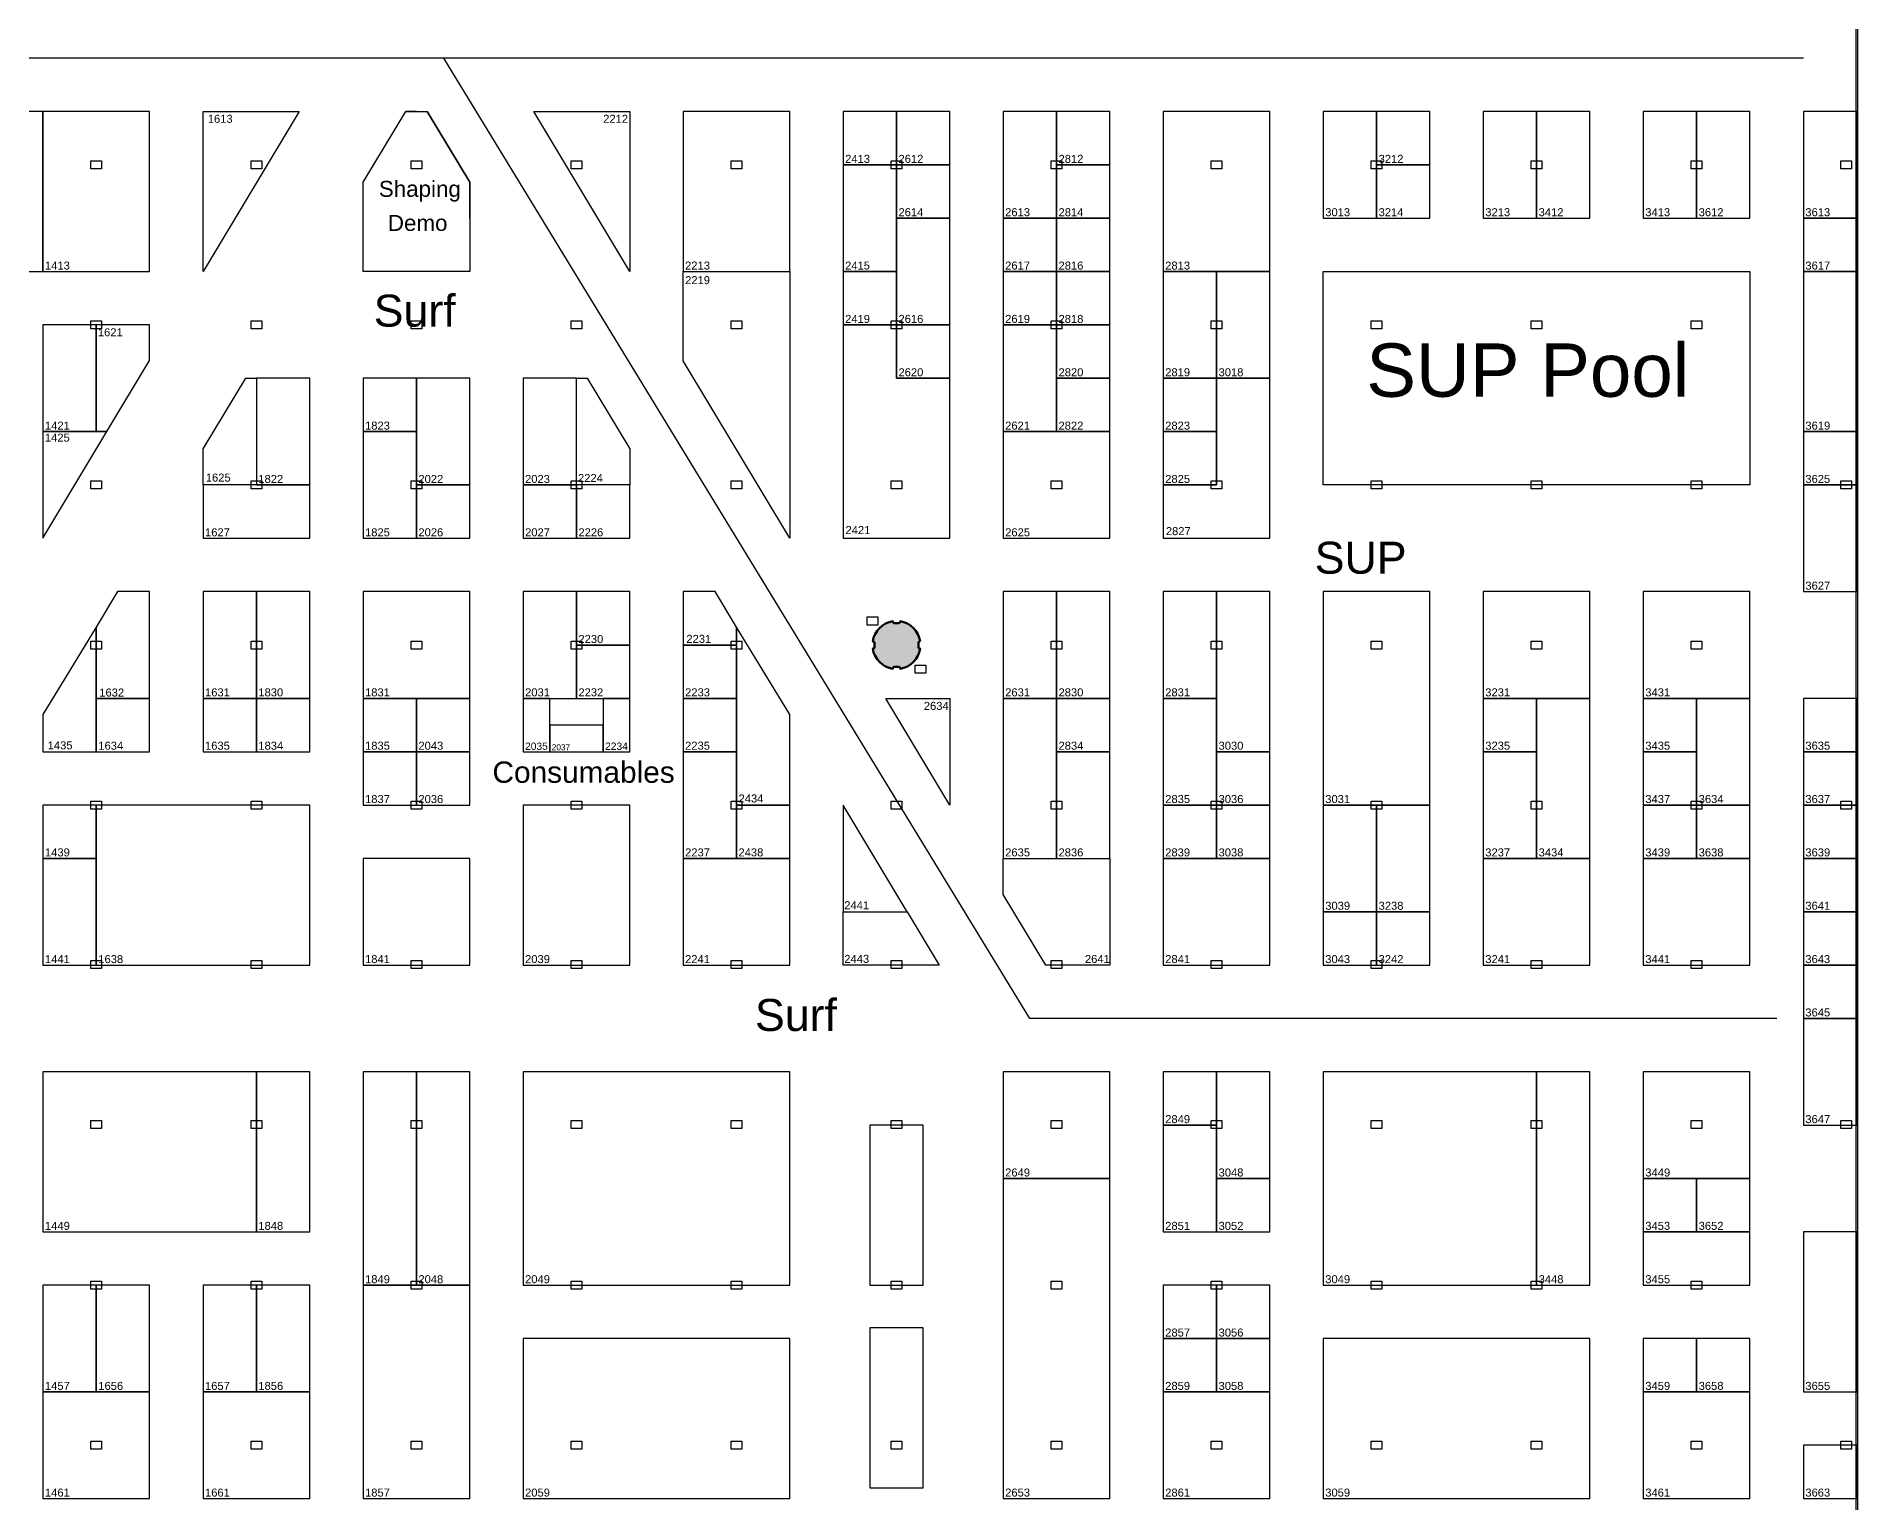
# Model space of a CAD drawing. Extents: x -2543 to 6312, y -522 to 14878.
# Drawn here: x 2145 to 6242, y 2151 to 5449 of the extents above; entities that cross this region are included whole.
import ezdxf

# ---------------------------------------------------------------- set-up
doc = ezdxf.new("R2010")
doc.units = 0
doc.header["$LTSCALE"] = 5000
for name, color, linetype in [('BoothNumber', 7, 'Continuous'), ('BoothOutLine', 7, 'Continuous'), ('DRAWINGLAYER', 7, 'Continuous'), ('show_xref', 7, 'Continuous')]:
    doc.layers.add(name, color=color, linetype=linetype)
doc.layers.add('OCCC Phase V$0$2020sc01$0$L01-west$0$S-CONC-COLS', color=7, linetype='Continuous', lineweight=50)
doc.layers.add('OCCC Phase V$0$2020sc01$0$L01-west$0$S-CONC-SHAD', color=253, linetype='Continuous', lineweight=20)
doc.styles.add('Arial&EBMS', font='Arial', dxfattribs={"height": 1})
doc.styles.add('Arial&EBMS&B', font='Arial', dxfattribs={"height": 1})

# ---------------------------------------------------------------- blocks, each defined once
blk = doc.blocks.new('OCCC Phase V$0$2020sc01$0$L01-west$0$c9')
at = {"layer": 'OCCC Phase V$0$2020sc01$0$L01-west$0$S-CONC-SHAD'}
h = blk.add_hatch(color=256, dxfattribs=at)
edge = h.paths.add_edge_path()
edge.add_arc((0, 0), 54, 8.5196, 81.4804)
edge.add_line((8, 53.4), (8, 51.4))
edge.add_line((8, 51.4), (6, 49.4))
edge.add_line((6, 49.4), (-6, 49.4))
edge.add_line((-6, 49.4), (-8, 51.4))
edge.add_line((-8, 51.4), (-8, 53.4))
edge.add_arc((0, 0), 54, 98.5196, 171.4804)
edge.add_line((-53.4, 8), (-51.4, 8))
edge.add_line((-51.4, 8), (-49.4, 6))
edge.add_line((-49.4, 6), (-49.4, -6))
edge.add_line((-49.4, -6), (-51.4, -8))
edge.add_line((-51.4, -8), (-53.4, -8))
edge.add_arc((0, 0), 54, 188.5196, 261.4804)
edge.add_line((-8, -53.4), (-8, -51.4))
edge.add_line((-8, -51.4), (-6, -49.4))
edge.add_line((-6, -49.4), (6, -49.4))
edge.add_line((6, -49.4), (8, -51.4))
edge.add_line((8, -51.4), (8, -53.4))
edge.add_arc((0, 0), 54, 278.5196, 351.4804)
edge.add_line((53.4, -8), (51.4, -8))
edge.add_line((51.4, -8), (49.4, -6))
edge.add_line((49.4, -6), (49.4, 6))
edge.add_line((49.4, 6), (51.4, 8))
edge.add_line((51.4, 8), (53.4, 8))
at = {"layer": 'OCCC Phase V$0$2020sc01$0$L01-west$0$S-CONC-COLS'}
blk.add_lwpolyline([(53.4, 8), (51.4, 8), (49.4, 6), (49.4, -6), (51.4, -8), (53.4, -8, -0.329561), (8, -53.4), (8, -51.4), (6, -49.4), (-6, -49.4), (-8, -51.4), (-8, -53.4, -0.329561), (-53.4, -8), (-51.4, -8), (-49.4, -6), (-49.4, 6), (-51.4, 8), (-53.4, 8, -0.329561), (-8, 53.4), (-8, 51.4), (-6, 49.4), (6, 49.4), (8, 51.4), (8, 53.4, -0.329561)], format="xyb", close=True, dxfattribs=at)
blk = doc.blocks.new('FACILITY_X0000198')
at = {"layer": 'show_xref', "color": 0}
for p, q in [((6238, 5543), (6238, -240)), ((6242, 5543), (6242, -240)), ((2268, 5151), (2268, 5169)), ((2268, 5169), (2292, 5169)), ((2292, 5169), (2292, 5151)), ((2628, 5151), (2628, 5169)), ((2628, 5169), (2652, 5169)), ((2652, 5169), (2652, 5151)), ((2988, 5151), (2988, 5169)), ((2988, 5169), (3012, 5169)), ((3012, 5169), (3012, 5151)), ((3348, 5151), (3348, 5169)), ((3348, 5169), (3372, 5169)), ((3372, 5169), (3372, 5151)), ((3708, 5151), (3708, 5169)), ((3708, 5169), (3732, 5169)), ((3732, 5169), (3732, 5151)), ((4068, 5151), (4068, 5169)), ((4068, 5169), (4092, 5169)), ((4092, 5169), (4092, 5151)), ((4428, 5151), (4428, 5169)), ((4428, 5169), (4452, 5169)), ((4452, 5169), (4452, 5151)), ((4788, 5151), (4788, 5169)), ((4788, 5169), (4812, 5169)), ((4812, 5169), (4812, 5151)), ((5148, 5151), (5148, 5169)), ((5148, 5169), (5172, 5169)), ((5172, 5169), (5172, 5151)), ((5508, 5151), (5508, 5169)), ((5508, 5169), (5532, 5169)), ((5532, 5169), (5532, 5151)), ((5868, 5151), (5868, 5169)), ((5868, 5169), (5892, 5169)), ((5892, 5169), (5892, 5151)), ((6204, 5151), (6204, 5169)), ((6204, 5169), (6228, 5169)), ((6228, 5169), (6228, 5151)), ((2292, 5151), (2268, 5151)), ((2292, 5151), (2292, 5151)), ((2652, 5151), (2628, 5151)), ((2652, 5151), (2652, 5151)), ((3012, 5151), (2988, 5151)), ((3012, 5151), (3012, 5151)), ((3372, 5151), (3348, 5151)), ((3372, 5151), (3372, 5151)), ((3732, 5151), (3708, 5151)), ((3732, 5151), (3732, 5151)), ((4092, 5151), (4068, 5151)), ((4092, 5151), (4092, 5151)), ((4452, 5151), (4428, 5151)), ((4452, 5151), (4452, 5151)), ((4812, 5151), (4788, 5151)), ((4812, 5151), (4812, 5151)), ((5172, 5151), (5148, 5151)), ((5172, 5151), (5172, 5151)), ((5532, 5151), (5508, 5151)), ((5532, 5151), (5532, 5151)), ((5892, 5151), (5868, 5151)), ((5892, 5151), (5892, 5151)), ((6228, 5151), (6204, 5151)), ((6228, 5151), (6228, 5151)), ((2268, 4791), (2268, 4809)), ((2268, 4809), (2292, 4809)), ((2292, 4809), (2292, 4791)), ((2628, 4791), (2628, 4809)), ((2628, 4809), (2652, 4809)), ((2652, 4809), (2652, 4791)), ((2988, 4791), (2988, 4809)), ((2988, 4809), (3012, 4809)), ((3012, 4809), (3012, 4791)), ((3348, 4791), (3348, 4809)), ((3348, 4809), (3372, 4809)), ((3372, 4809), (3372, 4791)), ((3708, 4791), (3708, 4809)), ((3708, 4809), (3732, 4809)), ((3732, 4809), (3732, 4791)), ((4068, 4791), (4068, 4809)), ((4068, 4809), (4092, 4809)), ((4092, 4809), (4092, 4791)), ((4428, 4791), (4428, 4809)), ((4428, 4809), (4452, 4809)), ((4452, 4809), (4452, 4791)), ((4788, 4791), (4788, 4809)), ((4788, 4809), (4812, 4809)), ((4812, 4809), (4812, 4791)), ((5148, 4791), (5148, 4809)), ((5148, 4809), (5172, 4809)), ((5172, 4809), (5172, 4791)), ((5508, 4791), (5508, 4809)), ((5508, 4809), (5532, 4809)), ((5532, 4809), (5532, 4791)), ((5868, 4791), (5868, 4809)), ((5868, 4809), (5892, 4809)), ((5892, 4809), (5892, 4791)), ((2292, 4791), (2268, 4791)), ((2292, 4791), (2292, 4791)), ((2652, 4791), (2628, 4791)), ((2652, 4791), (2652, 4791)), ((3012, 4791), (2988, 4791)), ((3012, 4791), (3012, 4791)), ((3372, 4791), (3348, 4791)), ((3372, 4791), (3372, 4791)), ((3732, 4791), (3708, 4791)), ((3732, 4791), (3732, 4791)), ((4092, 4791), (4068, 4791)), ((4092, 4791), (4092, 4791)), ((4452, 4791), (4428, 4791)), ((4452, 4791), (4452, 4791)), ((4812, 4791), (4788, 4791)), ((4812, 4791), (4812, 4791)), ((5172, 4791), (5148, 4791)), ((5172, 4791), (5172, 4791)), ((5532, 4791), (5508, 4791)), ((5532, 4791), (5532, 4791)), ((5892, 4791), (5868, 4791)), ((5892, 4791), (5892, 4791)), ((2268, 4431), (2268, 4449)), ((2268, 4449), (2292, 4449)), ((2292, 4431), (2268, 4431)), ((2292, 4449), (2292, 4431)), ((2292, 4431), (2292, 4431)), ((2628, 4431), (2628, 4449)), ((2628, 4449), (2652, 4449)), ((2652, 4431), (2628, 4431)), ((2652, 4449), (2652, 4431)), ((2652, 4431), (2652, 4431)), ((2988, 4431), (2988, 4449)), ((2988, 4449), (3012, 4449)), ((3012, 4431), (2988, 4431)), ((3012, 4449), (3012, 4431)), ((3012, 4431), (3012, 4431)), ((3348, 4431), (3348, 4449)), ((3348, 4449), (3372, 4449)), ((3372, 4431), (3348, 4431)), ((3372, 4449), (3372, 4431)), ((3372, 4431), (3372, 4431)), ((3708, 4431), (3708, 4449)), ((3708, 4449), (3732, 4449)), ((3732, 4431), (3708, 4431)), ((3732, 4449), (3732, 4431)), ((3732, 4431), (3732, 4431)), ((4068, 4431), (4068, 4449)), ((4068, 4449), (4092, 4449)), ((4092, 4431), (4068, 4431)), ((4092, 4449), (4092, 4431)), ((4092, 4431), (4092, 4431)), ((4428, 4431), (4428, 4449)), ((4428, 4449), (4452, 4449)), ((4452, 4431), (4428, 4431)), ((4452, 4449), (4452, 4431)), ((4452, 4431), (4452, 4431)), ((4788, 4431), (4788, 4449)), ((4788, 4449), (4812, 4449)), ((4812, 4431), (4788, 4431)), ((4812, 4449), (4812, 4431)), ((4812, 4431), (4812, 4431)), ((5148, 4431), (5148, 4449)), ((5148, 4449), (5172, 4449)), ((5172, 4431), (5148, 4431)), ((5172, 4449), (5172, 4431)), ((5172, 4431), (5172, 4431)), ((5508, 4431), (5508, 4449)), ((5508, 4449), (5532, 4449)), ((5532, 4431), (5508, 4431)), ((5532, 4449), (5532, 4431)), ((5532, 4431), (5532, 4431)), ((5868, 4431), (5868, 4449)), ((5868, 4449), (5892, 4449)), ((5892, 4431), (5868, 4431)), ((5892, 4449), (5892, 4431)), ((5892, 4431), (5892, 4431)), ((6204, 4431), (6204, 4449)), ((6204, 4449), (6228, 4449)), ((6228, 4431), (6204, 4431)), ((6228, 4449), (6228, 4431)), ((6228, 4431), (6228, 4431)), ((4014, 4125), (4014, 4143)), ((4014, 4143), (4038, 4143)), ((4038, 4143), (4038, 4125)), ((4038, 4125), (4014, 4125)), ((4038, 4125), (4038, 4125)), ((2268, 4071), (2268, 4089)), ((2268, 4089), (2292, 4089)), ((2292, 4071), (2268, 4071)), ((2292, 4089), (2292, 4071)), ((2292, 4071), (2292, 4071)), ((2628, 4071), (2628, 4089)), ((2628, 4089), (2652, 4089)), ((2652, 4071), (2628, 4071)), ((2652, 4089), (2652, 4071)), ((2652, 4071), (2652, 4071)), ((2988, 4071), (2988, 4089)), ((2988, 4089), (3012, 4089)), ((3012, 4071), (2988, 4071)), ((3012, 4089), (3012, 4071)), ((3012, 4071), (3012, 4071)), ((3348, 4071), (3348, 4089)), ((3348, 4089), (3372, 4089)), ((3372, 4071), (3348, 4071)), ((3372, 4089), (3372, 4071)), ((3372, 4071), (3372, 4071)), ((3708, 4071), (3708, 4089)), ((3708, 4089), (3732, 4089)), ((3732, 4071), (3708, 4071)), ((3732, 4089), (3732, 4071)), ((3732, 4071), (3732, 4071)), ((4428, 4071), (4428, 4089)), ((4428, 4089), (4452, 4089)), ((4452, 4071), (4428, 4071)), ((4452, 4089), (4452, 4071)), ((4452, 4071), (4452, 4071)), ((4788, 4071), (4788, 4089)), ((4788, 4089), (4812, 4089)), ((4812, 4071), (4788, 4071)), ((4812, 4089), (4812, 4071)), ((4812, 4071), (4812, 4071)), ((5148, 4071), (5148, 4089)), ((5148, 4089), (5172, 4089)), ((5172, 4071), (5148, 4071)), ((5172, 4089), (5172, 4071)), ((5172, 4071), (5172, 4071)), ((5508, 4071), (5508, 4089)), ((5508, 4089), (5532, 4089)), ((5532, 4071), (5508, 4071)), ((5532, 4089), (5532, 4071)), ((5532, 4071), (5532, 4071)), ((5868, 4071), (5868, 4089)), ((5868, 4089), (5892, 4089)), ((5892, 4071), (5868, 4071)), ((5892, 4089), (5892, 4071)), ((5892, 4071), (5892, 4071)), ((4122, 4017), (4122, 4035)), ((4122, 4035), (4146, 4035)), ((4146, 4017), (4122, 4017)), ((4146, 4035), (4146, 4017)), ((4146, 4017), (4146, 4017)), ((2268, 3711), (2268, 3729)), ((2268, 3729), (2292, 3729)), ((2292, 3729), (2292, 3711)), ((2628, 3711), (2628, 3729)), ((2628, 3729), (2652, 3729)), ((2652, 3729), (2652, 3711)), ((2988, 3711), (2988, 3729)), ((2988, 3729), (3012, 3729)), ((3012, 3729), (3012, 3711)), ((3348, 3711), (3348, 3729)), ((3348, 3729), (3372, 3729)), ((3372, 3729), (3372, 3711)), ((3708, 3711), (3708, 3729)), ((3708, 3729), (3732, 3729)), ((3732, 3729), (3732, 3711)), ((4068, 3711), (4068, 3729)), ((4068, 3729), (4092, 3729)), ((4092, 3729), (4092, 3711)), ((4428, 3711), (4428, 3729)), ((4428, 3729), (4452, 3729)), ((4452, 3729), (4452, 3711)), ((4788, 3711), (4788, 3729)), ((4788, 3729), (4812, 3729)), ((4812, 3729), (4812, 3711)), ((5148, 3711), (5148, 3729)), ((5148, 3729), (5172, 3729)), ((5172, 3729), (5172, 3711)), ((5508, 3711), (5508, 3729)), ((5508, 3729), (5532, 3729)), ((5532, 3729), (5532, 3711)), ((5868, 3711), (5868, 3729)), ((5868, 3729), (5892, 3729)), ((5892, 3729), (5892, 3711)), ((6204, 3711), (6204, 3729)), ((6204, 3729), (6228, 3729)), ((6228, 3729), (6228, 3711)), ((2292, 3711), (2268, 3711)), ((2292, 3711), (2292, 3711)), ((2652, 3711), (2628, 3711)), ((2652, 3711), (2652, 3711)), ((3012, 3711), (2988, 3711)), ((3012, 3711), (3012, 3711)), ((3372, 3711), (3348, 3711)), ((3372, 3711), (3372, 3711)), ((3732, 3711), (3708, 3711)), ((3732, 3711), (3732, 3711)), ((4092, 3711), (4068, 3711)), ((4092, 3711), (4092, 3711)), ((4452, 3711), (4428, 3711)), ((4452, 3711), (4452, 3711)), ((4812, 3711), (4788, 3711)), ((4812, 3711), (4812, 3711)), ((5172, 3711), (5148, 3711)), ((5172, 3711), (5172, 3711)), ((5532, 3711), (5508, 3711)), ((5532, 3711), (5532, 3711)), ((5892, 3711), (5868, 3711)), ((5892, 3711), (5892, 3711)), ((6228, 3711), (6204, 3711)), ((6228, 3711), (6228, 3711)), ((2268, 3352.2), (2268, 3370.2)), ((2268, 3370.2), (2292, 3370.2)), ((2292, 3370.2), (2292, 3352.2)), ((2628, 3352.2), (2628, 3370.2)), ((2628, 3370.2), (2652, 3370.2)), ((2652, 3370.2), (2652, 3352.2)), ((2988, 3352.2), (2988, 3370.2)), ((2988, 3370.2), (3012, 3370.2)), ((3012, 3370.2), (3012, 3352.2)), ((3348, 3352.2), (3348, 3370.2)), ((3348, 3370.2), (3372, 3370.2)), ((3372, 3370.2), (3372, 3352.2)), ((3708, 3352.2), (3708, 3370.2)), ((3708, 3370.2), (3732, 3370.2)), ((3732, 3370.2), (3732, 3352.2)), ((4068, 3352.2), (4068, 3370.2)), ((4068, 3370.2), (4092, 3370.2)), ((4092, 3370.2), (4092, 3352.2)), ((4428, 3352.2), (4428, 3370.2)), ((4428, 3370.2), (4452, 3370.2)), ((4452, 3370.2), (4452, 3352.2)), ((4788, 3352.2), (4788, 3370.2)), ((4788, 3370.2), (4812, 3370.2)), ((4812, 3370.2), (4812, 3352.2)), ((5148, 3352.2), (5148, 3370.2)), ((5148, 3370.2), (5172, 3370.2)), ((5172, 3370.2), (5172, 3352.2)), ((5508, 3352.2), (5508, 3370.2)), ((5508, 3370.2), (5532, 3370.2)), ((5532, 3370.2), (5532, 3352.2)), ((5868, 3352.2), (5868, 3370.2)), ((5868, 3370.2), (5892, 3370.2)), ((5892, 3370.2), (5892, 3352.2)), ((2292, 3352.2), (2268, 3352.2)), ((2292, 3352.2), (2292, 3352.2)), ((2652, 3352.2), (2628, 3352.2)), ((2652, 3352.2), (2652, 3352.2)), ((3012, 3352.2), (2988, 3352.2)), ((3012, 3352.2), (3012, 3352.2)), ((3372, 3352.2), (3348, 3352.2)), ((3372, 3352.2), (3372, 3352.2)), ((3732, 3352.2), (3708, 3352.2)), ((3732, 3352.2), (3732, 3352.2)), ((4092, 3352.2), (4068, 3352.2)), ((4092, 3352.2), (4092, 3352.2)), ((4452, 3352.2), (4428, 3352.2)), ((4452, 3352.2), (4452, 3352.2)), ((4812, 3352.2), (4788, 3352.2)), ((4812, 3352.2), (4812, 3352.2)), ((5172, 3352.2), (5148, 3352.2)), ((5172, 3352.2), (5172, 3352.2)), ((5532, 3352.2), (5508, 3352.2)), ((5532, 3352.2), (5532, 3352.2)), ((5892, 3352.2), (5868, 3352.2)), ((5892, 3352.2), (5892, 3352.2)), ((2268, 2992.2), (2268, 3010.2)), ((2268, 3010.2), (2292, 3010.2)), ((2292, 2992.2), (2268, 2992.2)), ((2292, 3010.2), (2292, 2992.2)), ((2292, 2992.2), (2292, 2992.2)), ((2628, 2992.2), (2628, 3010.2)), ((2628, 3010.2), (2652, 3010.2)), ((2652, 2992.2), (2628, 2992.2)), ((2652, 3010.2), (2652, 2992.2)), ((2652, 2992.2), (2652, 2992.2)), ((2988, 2992.2), (2988, 3010.2)), ((2988, 3010.2), (3012, 3010.2)), ((3012, 2992.2), (2988, 2992.2)), ((3012, 3010.2), (3012, 2992.2)), ((3012, 2992.2), (3012, 2992.2)), ((3348, 2992.2), (3348, 3010.2)), ((3348, 3010.2), (3372, 3010.2)), ((3372, 2992.2), (3348, 2992.2)), ((3372, 3010.2), (3372, 2992.2)), ((3372, 2992.2), (3372, 2992.2)), ((3708, 2992.2), (3708, 3010.2)), ((3708, 3010.2), (3732, 3010.2)), ((3732, 2992.2), (3708, 2992.2)), ((3732, 3010.2), (3732, 2992.2)), ((3732, 2992.2), (3732, 2992.2)), ((4068, 2992.2), (4068, 3010.2)), ((4068, 3010.2), (4092, 3010.2)), ((4092, 2992.2), (4068, 2992.2)), ((4092, 3010.2), (4092, 2992.2)), ((4092, 2992.2), (4092, 2992.2)), ((4428, 2992.2), (4428, 3010.2)), ((4428, 3010.2), (4452, 3010.2)), ((4452, 2992.2), (4428, 2992.2)), ((4452, 3010.2), (4452, 2992.2)), ((4452, 2992.2), (4452, 2992.2)), ((4788, 2992.2), (4788, 3010.2)), ((4788, 3010.2), (4812, 3010.2)), ((4812, 2992.2), (4788, 2992.2)), ((4812, 3010.2), (4812, 2992.2)), ((4812, 2992.2), (4812, 2992.2)), ((5148, 2992.2), (5148, 3010.2)), ((5148, 3010.2), (5172, 3010.2)), ((5172, 2992.2), (5148, 2992.2)), ((5172, 3010.2), (5172, 2992.2)), ((5172, 2992.2), (5172, 2992.2)), ((5508, 2992.2), (5508, 3010.2)), ((5508, 3010.2), (5532, 3010.2)), ((5532, 2992.2), (5508, 2992.2)), ((5532, 3010.2), (5532, 2992.2)), ((5532, 2992.2), (5532, 2992.2)), ((5868, 2992.2), (5868, 3010.2)), ((5868, 3010.2), (5892, 3010.2)), ((5892, 2992.2), (5868, 2992.2)), ((5892, 3010.2), (5892, 2992.2)), ((5892, 2992.2), (5892, 2992.2)), ((6204, 2992.2), (6204, 3010.2)), ((6204, 3010.2), (6228, 3010.2)), ((6228, 2992.2), (6204, 2992.2)), ((6228, 3010.2), (6228, 2992.2)), ((6228, 2992.2), (6228, 2992.2)), ((2268, 2631), (2268, 2649)), ((2268, 2649), (2292, 2649)), ((2292, 2631), (2268, 2631)), ((2292, 2649), (2292, 2631)), ((2292, 2631), (2292, 2631)), ((2628, 2631), (2628, 2649)), ((2628, 2649), (2652, 2649)), ((2652, 2631), (2628, 2631)), ((2652, 2649), (2652, 2631)), ((2652, 2631), (2652, 2631)), ((2988, 2631), (2988, 2649)), ((2988, 2649), (3012, 2649)), ((3012, 2631), (2988, 2631)), ((3012, 2649), (3012, 2631)), ((3012, 2631), (3012, 2631)), ((3348, 2631), (3348, 2649)), ((3348, 2649), (3372, 2649)), ((3372, 2631), (3348, 2631)), ((3372, 2649), (3372, 2631)), ((3372, 2631), (3372, 2631)), ((3708, 2631), (3708, 2649)), ((3708, 2649), (3732, 2649)), ((3732, 2631), (3708, 2631)), ((3732, 2649), (3732, 2631)), ((3732, 2631), (3732, 2631)), ((4068, 2631), (4068, 2649)), ((4068, 2649), (4092, 2649)), ((4092, 2631), (4068, 2631)), ((4092, 2649), (4092, 2631)), ((4092, 2631), (4092, 2631)), ((4428, 2631), (4428, 2649)), ((4428, 2649), (4452, 2649)), ((4452, 2631), (4428, 2631)), ((4452, 2649), (4452, 2631)), ((4452, 2631), (4452, 2631)), ((4788, 2631), (4788, 2649)), ((4788, 2649), (4812, 2649)), ((4812, 2631), (4788, 2631)), ((4812, 2649), (4812, 2631)), ((4812, 2631), (4812, 2631)), ((5148, 2631), (5148, 2649)), ((5148, 2649), (5172, 2649)), ((5172, 2631), (5148, 2631)), ((5172, 2649), (5172, 2631)), ((5172, 2631), (5172, 2631)), ((5508, 2631), (5508, 2649)), ((5508, 2649), (5532, 2649)), ((5532, 2631), (5508, 2631)), ((5532, 2649), (5532, 2631)), ((5532, 2631), (5532, 2631)), ((5868, 2631), (5868, 2649)), ((5868, 2649), (5892, 2649)), ((5892, 2631), (5868, 2631)), ((5892, 2649), (5892, 2631)), ((5892, 2631), (5892, 2631)), ((2268, 2271), (2268, 2289)), ((2268, 2289), (2292, 2289)), ((2292, 2271), (2268, 2271)), ((2292, 2289), (2292, 2271)), ((2292, 2271), (2292, 2271)), ((2628, 2271), (2628, 2289)), ((2628, 2289), (2652, 2289)), ((2652, 2271), (2628, 2271)), ((2652, 2289), (2652, 2271)), ((2652, 2271), (2652, 2271)), ((2988, 2271), (2988, 2289)), ((2988, 2289), (3012, 2289)), ((3012, 2271), (2988, 2271)), ((3012, 2289), (3012, 2271)), ((3012, 2271), (3012, 2271)), ((3348, 2271), (3348, 2289)), ((3348, 2289), (3372, 2289)), ((3372, 2271), (3348, 2271)), ((3372, 2289), (3372, 2271)), ((3372, 2271), (3372, 2271)), ((3708, 2271), (3708, 2289)), ((3708, 2289), (3732, 2289)), ((3732, 2271), (3708, 2271)), ((3732, 2289), (3732, 2271)), ((3732, 2271), (3732, 2271)), ((4068, 2271), (4068, 2289)), ((4068, 2289), (4092, 2289)), ((4092, 2271), (4068, 2271)), ((4092, 2289), (4092, 2271)), ((4092, 2271), (4092, 2271)), ((4428, 2271), (4428, 2289)), ((4428, 2289), (4452, 2289)), ((4452, 2271), (4428, 2271)), ((4452, 2289), (4452, 2271)), ((4452, 2271), (4452, 2271)), ((4788, 2271), (4788, 2289)), ((4788, 2289), (4812, 2289)), ((4812, 2271), (4788, 2271)), ((4812, 2289), (4812, 2271)), ((4812, 2271), (4812, 2271)), ((5148, 2271), (5148, 2289)), ((5148, 2289), (5172, 2289)), ((5172, 2271), (5148, 2271)), ((5172, 2289), (5172, 2271)), ((5172, 2271), (5172, 2271)), ((5508, 2271), (5508, 2289)), ((5508, 2289), (5532, 2289)), ((5532, 2271), (5508, 2271)), ((5532, 2289), (5532, 2271)), ((5532, 2271), (5532, 2271)), ((5868, 2271), (5868, 2289)), ((5868, 2289), (5892, 2289)), ((5892, 2271), (5868, 2271)), ((5892, 2289), (5892, 2271)), ((5892, 2271), (5892, 2271)), ((6204, 2271), (6204, 2289)), ((6204, 2289), (6228, 2289)), ((6228, 2271), (6204, 2271)), ((6228, 2289), (6228, 2271)), ((6228, 2271), (6228, 2271))]:
    blk.add_line(p, q, dxfattribs=at)
blk.add_blockref('OCCC Phase V$0$2020sc01$0$L01-west$0$c9', (4080, 4080), dxfattribs=at)

msp = doc.modelspace()

# ---------------------------------------------------------------- linework, layer by layer
at = {"layer": 'BoothOutLine'}
for points in [[(1800, 5280), (1800, 4920), (2160, 4920), (2160, 5280), (1800, 5280)], [(2160, 5280), (2160, 4920), (2400, 4920), (2400, 5280), (2160, 5280)], [(2520, 5280), (2736, 5280), (2520, 4920), (2520, 5280)], [(3264, 5280), (3480, 5280), (3480, 4920), (3264, 5280)], [(3600, 5280), (3600, 4920), (3840, 4920), (3840, 5280), (3600, 5280)], [(3960, 5280), (3960, 5160), (4080, 5160), (4080, 5280), (3960, 5280)], [(4080, 5280), (4080, 5160), (4200, 5160), (4200, 5280), (4080, 5280)], [(4320, 5280), (4320, 5040), (4440, 5040), (4440, 5280), (4320, 5280)], [(4440, 5280), (4440, 5160), (4560, 5160), (4560, 5280), (4440, 5280)], [(4680, 5280), (4680, 4920), (4920, 4920), (4920, 5280), (4680, 5280)], [(5040, 5280), (5040, 5040), (5160, 5040), (5160, 5280), (5040, 5280)], [(5160, 5280), (5160, 5160), (5280, 5160), (5280, 5280), (5160, 5280)], [(5400, 5280), (5400, 5040), (5520, 5040), (5520, 5280), (5400, 5280)], [(5520, 5280), (5520, 5040), (5640, 5040), (5640, 5280), (5520, 5280)], [(5760, 5280), (5760, 5040), (5880, 5040), (5880, 5280), (5760, 5280)], [(5880, 5280), (5880, 5040), (6000, 5040), (6000, 5280), (5880, 5280)], [(6120, 5280), (6120, 5040), (6240, 5040), (6240, 5280), (6120, 5280)], [(3960, 5160), (3960, 4920), (4080, 4920), (4080, 5160), (3960, 5160)], [(4080, 5160), (4080, 5040), (4200, 5040), (4200, 5160), (4080, 5160)], [(4440, 5160), (4440, 5040), (4560, 5040), (4560, 5160), (4440, 5160)], [(5160, 5160), (5160, 5040), (5280, 5040), (5280, 5160), (5160, 5160)], [(4080, 5040), (4080, 4800), (4200, 4800), (4200, 5040), (4080, 5040)], [(4320, 5040), (4320, 4920), (4440, 4920), (4440, 5040), (4320, 5040)], [(4440, 5040), (4440, 4920), (4560, 4920), (4560, 5040), (4440, 5040)], [(6120, 5040), (6120, 4920), (6240, 4920), (6240, 5040), (6120, 5040)], [(3600, 4920), (3840, 4920), (3840, 4320), (3600, 4719), (3600, 4920)], [(3960, 4920), (3960, 4800), (4080, 4800), (4080, 4920), (3960, 4920)], [(4320, 4920), (4320, 4800), (4440, 4800), (4440, 4920), (4320, 4920)], [(4440, 4920), (4440, 4800), (4560, 4800), (4560, 4920), (4440, 4920)], [(4680, 4920), (4680, 4680), (4800, 4680), (4800, 4920), (4680, 4920)], [(4800, 4920), (4800, 4680), (4920, 4680), (4920, 4920), (4800, 4920)], [(6120, 4920), (6120, 4560), (6240, 4560), (6240, 4920), (6120, 4920)], [(2160, 4800), (2160, 4560), (2280, 4560), (2280, 4800), (2160, 4800)], [(2280, 4560), (2304, 4560), (2400, 4719.96), (2400, 4800), (2280, 4800), (2280, 4560)], [(3960, 4800), (3960, 4320), (4200, 4320), (4200, 4680), (4080, 4680), (4080, 4800)], [(4080, 4800), (4080, 4680), (4200, 4680), (4200, 4800), (4080, 4800)], [(4320, 4800), (4320, 4560), (4440, 4560), (4440, 4800), (4320, 4800)], [(4440, 4800), (4440, 4680), (4560, 4680), (4560, 4800), (4440, 4800)], [(2640, 4680), (2640, 4440), (2520, 4440), (2520, 4521), (2616, 4680), (2640, 4680)], [(2640, 4680), (2640, 4440), (2760, 4440), (2760, 4680), (2640, 4680)], [(2880, 4680), (2880, 4560), (3000, 4560), (3000, 4680), (2880, 4680)], [(3000, 4680), (3000, 4440), (3120, 4440), (3120, 4680), (3000, 4680)], [(3240, 4680), (3240, 4440), (3360, 4440), (3360, 4680), (3240, 4680)], [(3480, 4440), (3360, 4440), (3360, 4680), (3384, 4680), (3480, 4521), (3480, 4440)], [(4440, 4680), (4440, 4560), (4560, 4560), (4560, 4680), (4440, 4680)], [(4680, 4680), (4680, 4560), (4800, 4560), (4800, 4680), (4680, 4680)], [(4680, 4440), (4680, 4320), (4920, 4320), (4920, 4680), (4800, 4680), (4800, 4440)], [(2304, 4560), (2160, 4560), (2160, 4320), (2304, 4560)], [(2880, 4560), (2880, 4320), (3000, 4320), (3000, 4560), (2880, 4560)], [(4320, 4560), (4320, 4320), (4560, 4320), (4560, 4560), (4320, 4560)], [(4680, 4560), (4680, 4440), (4800, 4440), (4800, 4560), (4680, 4560)], [(6120, 4560), (6120, 4440), (6240, 4440), (6240, 4560), (6120, 4560)], [(2520, 4440), (2520, 4320), (2760, 4320), (2760, 4440), (2520, 4440)], [(3000, 4440), (3000, 4320), (3120, 4320), (3120, 4440), (3000, 4440)], [(3240, 4440), (3240, 4320), (3360, 4320), (3360, 4440), (3240, 4440)], [(3360, 4440), (3360, 4320), (3480, 4320), (3480, 4440), (3360, 4440)], [(6120, 4440), (6120, 4200), (6240, 4200), (6240, 4440), (6120, 4440)], [(2400, 3960), (2400, 4200), (2328, 4200), (2280, 4120.2), (2280, 3960), (2400, 3960)], [(2520, 4200), (2520, 3960), (2640, 3960), (2640, 4200), (2520, 4200)], [(2640, 4200), (2640, 3960), (2760, 3960), (2760, 4200), (2640, 4200)], [(2880, 4200), (2880, 3960), (3120, 3960), (3120, 4200), (2880, 4200)], [(3240, 4200), (3240, 3960), (3360, 3960), (3360, 4200), (3240, 4200)], [(3360, 4200), (3360, 4080), (3480, 4080), (3480, 4200), (3360, 4200)], [(3720, 4080), (3720, 4120.2), (3672, 4200), (3600, 4200), (3600, 4080), (3720, 4080)], [(4320, 4200), (4320, 3960), (4440, 3960), (4440, 4200), (4320, 4200)], [(4440, 4200), (4440, 3960), (4560, 3960), (4560, 4200), (4440, 4200)], [(4680, 4200), (4680, 3960), (4800, 3960), (4800, 4200), (4680, 4200)], [(4800, 4200), (4800, 3840), (4920, 3840), (4920, 4200), (4800, 4200)], [(5040, 4200), (5040, 3720), (5280, 3720), (5280, 4200), (5040, 4200)], [(5400, 4200), (5400, 3960), (5640, 3960), (5640, 4200), (5400, 4200)], [(5760, 4200), (5760, 3960), (6000, 3960), (6000, 4200), (5760, 4200)], [(2160, 3840), (2280, 3840), (2280, 4120.2), (2160, 3924), (2160, 3840)], [(3720, 4120.2), (3720, 3720), (3840, 3720), (3840, 3924), (3720, 4120.2)], [(3360, 4080), (3360, 3960), (3480, 3960), (3480, 4080), (3360, 4080)], [(3600, 4080), (3600, 3960), (3720, 3960), (3720, 4080), (3600, 4080)], [(2280, 3960), (2280, 3840), (2400, 3840), (2400, 3960), (2280, 3960)], [(2520, 3960), (2520, 3840), (2640, 3840), (2640, 3960), (2520, 3960)], [(2640, 3960), (2640, 3840), (2760, 3840), (2760, 3960), (2640, 3960)], [(2880, 3960), (2880, 3840), (3000, 3840), (3000, 3960), (2880, 3960)], [(3000, 3960), (3000, 3840), (3120, 3840), (3120, 3960), (3000, 3960)], [(3240, 3960), (3240, 3840), (3300, 3840), (3300, 3960), (3240, 3960)], [(3420, 3960), (3420, 3840), (3480, 3840), (3480, 3960), (3420, 3960)], [(3600, 3960), (3600, 3840), (3720, 3840), (3720, 3960), (3600, 3960)], [(4056, 3960), (4200, 3960), (4200, 3720), (4056, 3960)], [(4320, 3960), (4320, 3600), (4440, 3600), (4440, 3960), (4320, 3960)], [(4440, 3960), (4440, 3840), (4560, 3840), (4560, 3960), (4440, 3960)], [(4680, 3960), (4680, 3720), (4800, 3720), (4800, 3960), (4680, 3960)], [(5400, 3960), (5400, 3840), (5520, 3840), (5520, 3960), (5400, 3960)], [(5520, 3960), (5520, 3600), (5640, 3600), (5640, 3960), (5520, 3960)], [(5760, 3960), (5760, 3840), (5880, 3840), (5880, 3960), (5760, 3960)], [(5880, 3960), (5880, 3720), (6000, 3720), (6000, 3960), (5880, 3960)], [(6120, 3960), (6120, 3840), (6240, 3840), (6240, 3960), (6120, 3960)], [(3300, 3900), (3300, 3840), (3420, 3840), (3420, 3900), (3300, 3900)], [(2880, 3840), (2880, 3720), (3000, 3720), (3000, 3840), (2880, 3840)], [(3000, 3840), (3000, 3720), (3120, 3720), (3120, 3840), (3000, 3840)], [(3600, 3840), (3600, 3600), (3720, 3600), (3720, 3840), (3600, 3840)], [(4440, 3840), (4440, 3600), (4560, 3600), (4560, 3840), (4440, 3840)], [(4800, 3840), (4800, 3720), (4920, 3720), (4920, 3840), (4800, 3840)], [(5400, 3840), (5400, 3600), (5520, 3600), (5520, 3840), (5400, 3840)], [(5760, 3840), (5760, 3720), (5880, 3720), (5880, 3840), (5760, 3840)], [(6120, 3840), (6120, 3720), (6240, 3720), (6240, 3840), (6120, 3840)], [(2160, 3720), (2160, 3600), (2280, 3600), (2280, 3720), (2160, 3720)], [(2280, 3720), (2280, 3360), (2760, 3360), (2760, 3720), (2280, 3720)], [(3240, 3720), (3240, 3360), (3480, 3360), (3480, 3720), (3240, 3720)], [(3720, 3720), (3720, 3600), (3840, 3600), (3840, 3720), (3720, 3720)], [(3960, 3480), (4104, 3480), (3960, 3720), (3960, 3480)], [(4680, 3720), (4680, 3600), (4800, 3600), (4800, 3720), (4680, 3720)], [(4800, 3720), (4800, 3600), (4920, 3600), (4920, 3720), (4800, 3720)], [(5040, 3720), (5040, 3480), (5160, 3480), (5160, 3720), (5040, 3720)], [(5160, 3720), (5160, 3480), (5280, 3480), (5280, 3720), (5160, 3720)], [(5760, 3720), (5760, 3600), (5880, 3600), (5880, 3720), (5760, 3720)], [(5880, 3720), (5880, 3600), (6000, 3600), (6000, 3720), (5880, 3720)], [(6120, 3720), (6120, 3600), (6240, 3600), (6240, 3720), (6120, 3720)], [(2160, 3600), (2160, 3360), (2280, 3360), (2280, 3600), (2160, 3600)], [(2880, 3600), (2880, 3360), (3120, 3360), (3120, 3600), (2880, 3600)], [(3600, 3600), (3600, 3360), (3840, 3360), (3840, 3600), (3600, 3600)], [(4320, 3600), (4560, 3600), (4560, 3360), (4416, 3360), (4320, 3519), (4320, 3600)], [(4680, 3600), (4680, 3360), (4920, 3360), (4920, 3600), (4680, 3600)], [(5400, 3600), (5400, 3360), (5640, 3360), (5640, 3600), (5400, 3600)], [(5760, 3600), (5760, 3360), (6000, 3360), (6000, 3600), (5760, 3600)], [(6120, 3600), (6120, 3480), (6240, 3480), (6240, 3600), (6120, 3600)], [(3960, 3480), (4104, 3480), (4176, 3360), (3960, 3360), (3960, 3480)], [(5040, 3480), (5040, 3360), (5160, 3360), (5160, 3480), (5040, 3480)], [(5160, 3480), (5160, 3360), (5280, 3360), (5280, 3480), (5160, 3480)], [(6120, 3480), (6120, 3360), (6240, 3360), (6240, 3480), (6120, 3480)], [(6120, 3360), (6120, 3240), (6240, 3240), (6240, 3360), (6120, 3360)], [(6120, 3240), (6120, 3000), (6240, 3000), (6240, 3240), (6120, 3240)], [(2160, 3120), (2160, 2760), (2640, 2760), (2640, 3120), (2160, 3120)], [(2640, 3120), (2640, 2760), (2760, 2760), (2760, 3120), (2640, 3120)], [(2880, 3120), (2880, 2640), (3000, 2640), (3000, 3120), (2880, 3120)], [(3000, 3120), (3000, 2640), (3120, 2640), (3120, 3120), (3000, 3120)], [(3240, 3120), (3240, 2640), (3840, 2640), (3840, 3120), (3240, 3120)], [(4320, 3120), (4320, 2880), (4560, 2880), (4560, 3120), (4320, 3120)], [(4680, 3120), (4680, 3000), (4800, 3000), (4800, 3120), (4680, 3120)], [(4800, 3120), (4800, 2880), (4920, 2880), (4920, 3120), (4800, 3120)], [(5040, 3120), (5040, 2640), (5520, 2640), (5520, 3120), (5040, 3120)], [(5520, 3120), (5520, 2640), (5640, 2640), (5640, 3120), (5520, 3120)], [(5760, 3120), (5760, 2880), (6000, 2880), (6000, 3120), (5760, 3120)], [(4680, 3000), (4680, 2760), (4800, 2760), (4800, 3000), (4680, 3000)], [(4320, 2880), (4320, 2160), (4560, 2160), (4560, 2880), (4320, 2880)], [(4800, 2880), (4800, 2760), (4920, 2760), (4920, 2880), (4800, 2880)], [(5760, 2880), (5760, 2760), (5880, 2760), (5880, 2880), (5760, 2880)], [(5880, 2880), (5880, 2760), (6000, 2760), (6000, 2880), (5880, 2880)], [(5760, 2760), (5760, 2640), (6000, 2640), (6000, 2760), (5760, 2760)], [(6120, 2760), (6120, 2400), (6240, 2400), (6240, 2760), (6120, 2760)], [(2160, 2640), (2160, 2400), (2280, 2400), (2280, 2640), (2160, 2640)], [(2280, 2640), (2280, 2400), (2400, 2400), (2400, 2640), (2280, 2640)], [(2520, 2640), (2520, 2400), (2640, 2400), (2640, 2640), (2520, 2640)], [(2640, 2640), (2640, 2400), (2760, 2400), (2760, 2640), (2640, 2640)], [(2880, 2640), (2880, 2160), (3120, 2160), (3120, 2640), (2880, 2640)], [(4680, 2640), (4680, 2520), (4800, 2520), (4800, 2640), (4680, 2640)], [(4800, 2640), (4800, 2520), (4920, 2520), (4920, 2640), (4800, 2640)], [(3240, 2520), (3240, 2160), (3840, 2160), (3840, 2520), (3240, 2520)], [(4680, 2520), (4680, 2400), (4800, 2400), (4800, 2520), (4680, 2520)], [(4800, 2520), (4800, 2400), (4920, 2400), (4920, 2520), (4800, 2520)], [(5040, 2520), (5040, 2160), (5640, 2160), (5640, 2520), (5040, 2520)], [(5760, 2520), (5760, 2400), (5880, 2400), (5880, 2520), (5760, 2520)], [(5880, 2520), (5880, 2400), (6000, 2400), (6000, 2520), (5880, 2520)], [(2160, 2400), (2160, 2160), (2400, 2160), (2400, 2400), (2160, 2400)], [(2520, 2400), (2520, 2160), (2760, 2160), (2760, 2400), (2520, 2400)], [(4680, 2400), (4680, 2160), (4920, 2160), (4920, 2400), (4680, 2400)], [(5760, 2400), (5760, 2160), (6000, 2160), (6000, 2400), (5760, 2400)], [(6120, 2280), (6120, 2160), (6240, 2160), (6240, 2280), (6120, 2280)]]:
    msp.add_lwpolyline(points, close=True, dxfattribs=at)
at = {"layer": 'DRAWINGLAYER', "color": 5, "true_color": 0x0000ff}
for p, q in [((6120, 5400), (-60, 5400)), ((4380, 3240), (3061.74509, 5400)), ((6060, 3240), (4380, 3240))]:
    msp.add_line(p, q, dxfattribs=at)
at = {"layer": 'DRAWINGLAYER'}
for p, q in [((2880, 5121), (2976, 5280)), ((3000, 5280), (2976, 5280)), ((3000, 5280), (3024, 5280)), ((3120, 5121), (3024, 5280)), ((2880, 5040), (2880, 5121)), ((3120, 5040), (3120, 5121)), ((3720, 4080), (3720, 4120.2)), ((4440, 3360), (4416, 3360))]:
    msp.add_line(p, q, dxfattribs=at)
msp.add_lwpolyline([(3024, 5280), (3120, 5121), (3120, 4920), (2880, 4920), (2880, 5121), (2976, 5280), (3024, 5280)], dxfattribs=at)
for points in [[(6000, 4920), (6000, 4440), (5040, 4440), (5040, 4920)], [(4020, 3000), (4020, 2640), (4140, 2640), (4140, 3000)], [(4020, 2544), (4020, 2184), (4140, 2184), (4140, 2544)]]:
    msp.add_lwpolyline(points, close=True, dxfattribs=at)

# ---------------------------------------------------------------- block references
msp.add_blockref('FACILITY_X0000198', (0, 0))

# ---------------------------------------------------------------- texts
at = {"layer": 'BoothNumber', "style": 'Arial&EBMS'}
for s, height, p in [('1613', 18, (2530.749117, 5254.621908)), ('2212', 18, (3420.275618, 5254.621908)), ('2413', 18, (3964.5, 5164.5)), ('2612', 18, (4084.5, 5164.5)), ('2812', 18, (4444.5, 5164.5)), ('3212', 18, (5164.5, 5164.5)), ('2614', 18, (4084.5, 5044.5)), ('2613', 18, (4324.5, 5044.5)), ('2814', 18, (4444.5, 5044.5)), ('3013', 18, (5044.5, 5044.5)), ('3214', 18, (5164.5, 5044.5)), ('3213', 18, (5404.5, 5044.5)), ('3412', 18, (5524.5, 5044.5)), ('3413', 18, (5764.5, 5044.5)), ('3612', 18, (5884.5, 5044.5)), ('3613', 18, (6124.5, 5044.5)), ('1413', 18, (2164.5, 4924.5)), ('2213', 18, (3604.5, 4924.5)), ('2415', 18, (3964.5, 4924.5)), ('2617', 18, (4324.5, 4924.5)), ('2816', 18, (4444.5, 4924.5)), ('2813', 18, (4684.5, 4924.5)), ('3617', 18, (6124.5, 4924.5)), ('2219', 18, (3604.558304, 4891.696113)), ('2419', 18, (3964.5, 4804.5)), ('2616', 18, (4084.5, 4804.5)), ('2619', 18, (4324.5, 4804.5)), ('2818', 18, (4444.5, 4804.5)), ('1621', 18, (2283.561837, 4774.383904)), ('2620', 18, (4084.5, 4684.5)), ('2820', 18, (4444.5, 4684.5)), ('2819', 18, (4684.5, 4684.5)), ('3018', 18, (4804.5, 4684.5)), ('1425', 18, (2164.367491, 4537.484099)), ('1421', 18, (2164.5, 4564.5)), ('1823', 18, (2884.5, 4564.5)), ('2621', 18, (4324.5, 4564.5)), ('2822', 18, (4444.5, 4564.5)), ('2823', 18, (4684.5, 4564.5)), ('3619', 18, (6124.5, 4564.5)), ('1625', 18, (2526.360424, 4447.590106)), ('1822', 18, (2644.5, 4444.5)), ('2022', 18, (3004.5, 4444.5)), ('2023', 18, (3244.5, 4444.5)), ('2224', 18, (3363.561837, 4446.657244)), ('2825', 18, (4684.5, 4444.5)), ('3625', 18, (6124.5, 4444.5)), ('1627', 18, (2524.5, 4324.5)), ('1825', 18, (2884.5, 4324.5)), ('2026', 18, (3004.5, 4324.5)), ('2027', 18, (3244.5, 4324.5)), ('2226', 18, (3364.5, 4324.5)), ('2421', 18, (3965.257951, 4329.583039)), ('2625', 18, (4324.5, 4324.5)), ('2827', 18, (4685.957597, 4327.187279)), ('3627', 18, (6124.5, 4204.5)), ('2230', 18, (3364.5, 4084.5)), ('2231', 18, (3607.353133, 4084.85118)), ('1632', 18, (2286.647153, 3964.114207)), ('1631', 18, (2524.5, 3964.5)), ('1830', 18, (2644.5, 3964.5)), ('1831', 18, (2884.5, 3964.5)), ('2031', 18, (3244.5, 3964.5)), ('2232', 18, (3364.5, 3964.5)), ('2233', 18, (3604.5, 3964.5)), ('2631', 18, (4324.5, 3964.5)), ('2830', 18, (4444.5, 3964.5)), ('2831', 18, (4684.5, 3964.5)), ('3231', 18, (5404.5, 3964.5)), ('3431', 18, (5764.5, 3964.5)), ('2634', 18, (4141.526502, 3934.05001)), ('1435', 18, (2170.577594, 3845.312859)), ('1634', 18, (2284.5, 3844.5)), ('1635', 18, (2524.5, 3844.5)), ('1834', 18, (2644.5, 3844.5)), ('1835', 18, (2884.5, 3844.5)), ('2043', 18, (3004.5, 3844.5)), ('2035', 16.460522, (3244.5, 3844.11513)), ('2037', 13.3333333, (3304.5, 3843.333333)), ('2234', 16.5328392, (3424.5, 3844.13321)), ('2235', 18, (3604.5, 3844.5)), ('2834', 18, (4444.5, 3844.5)), ('3030', 18, (4804.5, 3844.5)), ('3235', 18, (5404.5, 3844.5)), ('3435', 18, (5764.5, 3844.5)), ('3635', 18, (6124.5, 3844.5)), ('1837', 18, (2884.5, 3724.5)), ('2036', 18, (3004.5, 3724.5)), ('2434', 18, (3724.778057, 3725.806965)), ('2835', 18, (4684.5, 3724.5)), ('3036', 18, (4804.5, 3724.5)), ('3031', 18, (5044.5, 3724.5)), ('3437', 18, (5764.5, 3724.5)), ('3634', 18, (5884.5, 3724.5)), ('3637', 18, (6124.5, 3724.5)), ('1439', 18, (2164.5, 3604.5)), ('2237', 18, (3604.5, 3604.5)), ('2438', 18, (3724.5, 3604.5)), ('2635', 18, (4324.5, 3604.5)), ('2836', 18, (4444.5, 3604.5)), ('2839', 18, (4684.5, 3604.5)), ('3038', 18, (4804.5, 3604.5)), ('3237', 18, (5404.5, 3604.5)), ('3434', 18, (5524.5, 3604.5)), ('3439', 18, (5764.5, 3604.5)), ('3638', 18, (5884.5, 3604.5)), ('3639', 18, (6124.5, 3604.5)), ('2441', 18, (3962.501767, 3485.724382)), ('3039', 18, (5044.5, 3484.5)), ('3238', 18, (5164.5, 3484.5)), ('3641', 18, (6124.5, 3484.5)), ('1441', 18, (2164.5, 3364.5)), ('1638', 18, (2284.5, 3364.5)), ('1841', 18, (2884.5, 3364.5)), ('2039', 18, (3244.5, 3364.5)), ('2241', 18, (3604.5, 3364.5)), ('2443', 18, (3962.633216, 3365.007774)), ('2641', 18, (4503.90106, 3364.791519)), ('2841', 18, (4684.5, 3364.5)), ('3043', 18, (5044.5, 3364.5)), ('3242', 18, (5164.5, 3364.5)), ('3241', 18, (5404.5, 3364.5)), ('3441', 18, (5764.5, 3364.5)), ('3643', 18, (6124.5, 3364.5)), ('3645', 18, (6124.5, 3244.5)), ('2849', 18, (4684.5, 3004.5)), ('3647', 18, (6124.5, 3004.5)), ('2649', 18, (4324.5, 2884.5)), ('3048', 18, (4804.5, 2884.5)), ('3449', 18, (5764.5, 2884.5)), ('1449', 18, (2164.5, 2764.5)), ('1848', 18, (2644.5, 2764.5)), ('2851', 18, (4684.5, 2764.5)), ('3052', 18, (4804.5, 2764.5)), ('3453', 18, (5764.5, 2764.5)), ('3652', 18, (5884.5, 2764.5)), ('1849', 18, (2884.5, 2644.5)), ('2048', 18, (3004.5, 2644.5)), ('2049', 18, (3244.5, 2644.5)), ('3049', 18, (5044.5, 2644.5)), ('3448', 18, (5524.5, 2644.5)), ('3455', 18, (5764.5, 2644.5)), ('2857', 18, (4684.5, 2524.5)), ('3056', 18, (4804.5, 2524.5)), ('1457', 18, (2164.5, 2404.5)), ('1656', 18, (2284.5, 2404.5)), ('1657', 18, (2524.5, 2404.5)), ('1856', 18, (2644.5, 2404.5)), ('2859', 18, (4684.5, 2404.5)), ('3058', 18, (4804.5, 2404.5)), ('3459', 18, (5764.5, 2404.5)), ('3658', 18, (5884.5, 2404.5)), ('3655', 18, (6124.5, 2404.5)), ('1461', 18, (2164.5, 2164.5)), ('1661', 18, (2524.5, 2164.5)), ('1857', 18, (2884.5, 2164.5)), ('2059', 18, (3244.5, 2164.5)), ('2653', 18, (4324.5, 2164.5)), ('2861', 18, (4684.5, 2164.5)), ('3059', 18, (5044.5, 2164.5)), ('3461', 18, (5764.5, 2164.5)), ('3663', 18, (6124.5, 2164.5))]:
    msp.add_text(s, height=height, dxfattribs=at).set_placement(p)
at = {"layer": 'DRAWINGLAYER', "color": 178, "true_color": 0x000000}
for s, height, style, p in [('Shaping', 36, 'Arial&EBMS', (2915.521033, 5088.058526)), ('Demo', 36, 'Arial&EBMS', (2935.861148, 5011.379807)), ('SUP Pool', 120, 'Arial&EBMS&B', (5136.821347, 4638.295529))]:
    msp.add_text(s, height=height, dxfattribs=dict(at, style=style)).set_placement(p)
at = {"layer": 'DRAWINGLAYER', "color": 5, "true_color": 0x0000ff, "style": 'Arial&EBMS&B'}
for s, height, p in [('Surf', 72, (2903.981098, 4796.10265)), ('SUP', 72, (5020.829848, 4240.345394)), ('Consumables', 48, (3171.142332, 3770.018384)), ('Surf', 72, (3761.628128, 3211.824158))]:
    msp.add_text(s, height=height, dxfattribs=at).set_placement(p)

doc.saveas('drawing.dxf')
